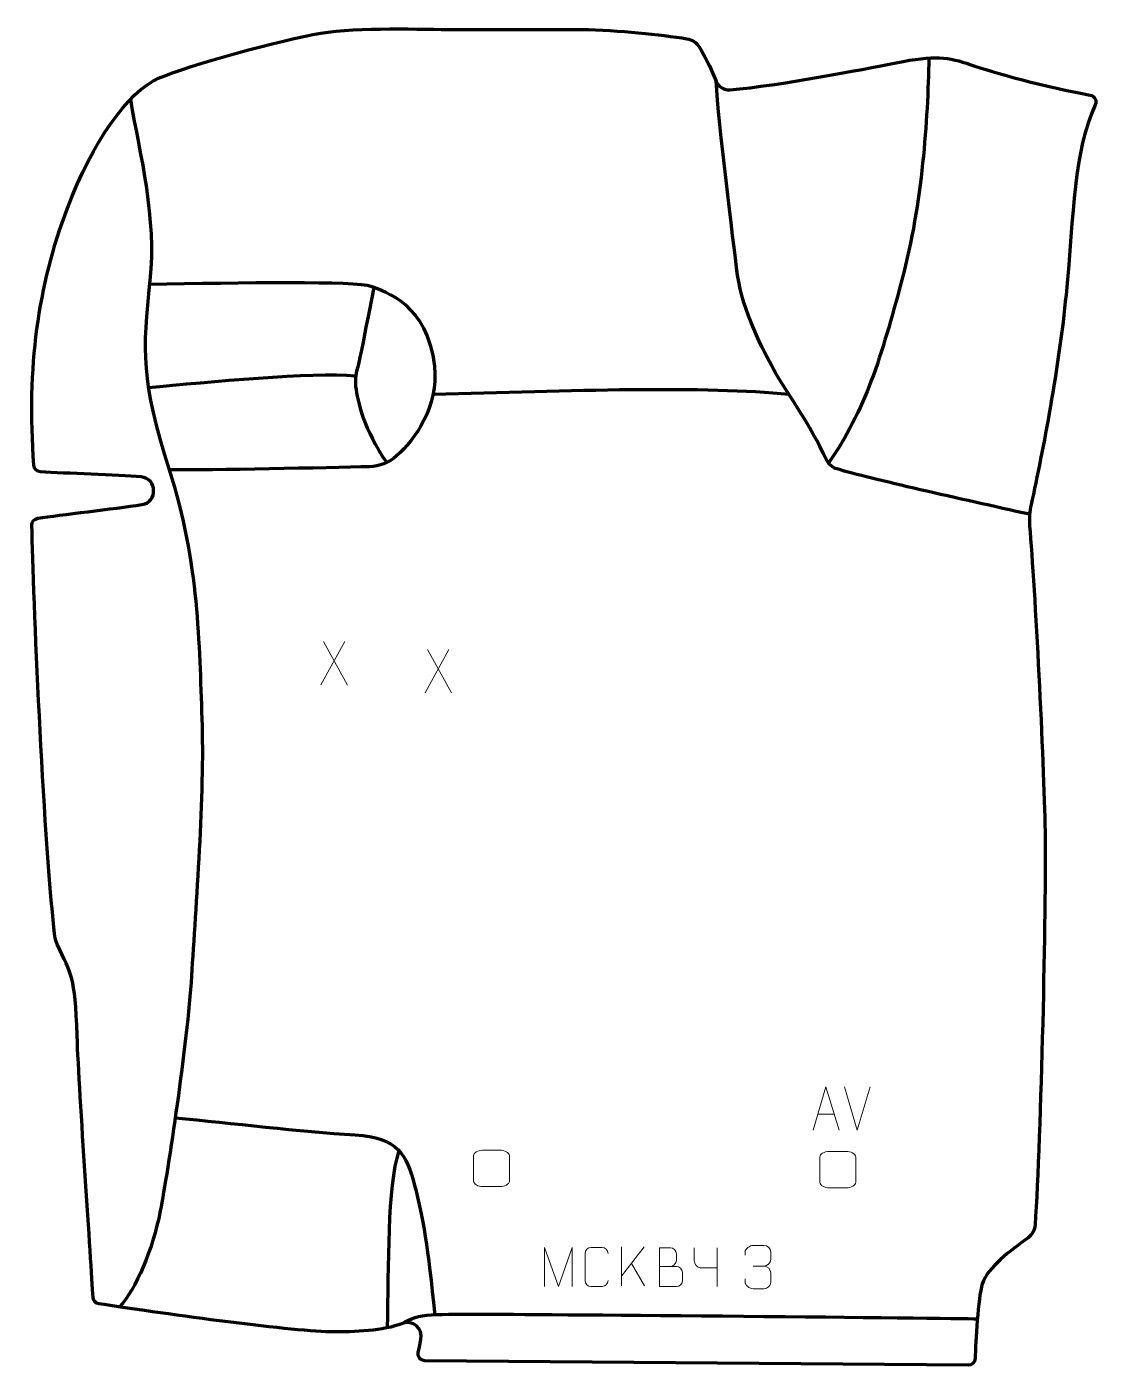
# Model space of a CAD drawing. Header units: millimetres. Extents: x -309 to 307, y -384 to 385.
import ezdxf

# ---------------------------------------------------------------- set-up
doc = ezdxf.new("R2010")
doc.units = ezdxf.units.MM
doc.header["$MEASUREMENT"] = 0
for name, color, linetype in [('layer 1', 7, 'Continuous'), ('layer 2', 7, 'Continuous'), ('layer 3', 7, 'Continuous')]:
    doc.layers.add(name, color=color, linetype=linetype)

msp = doc.modelspace()

# ---------------------------------------------------------------- linework, layer by layer
at = {"layer": 'layer 1', "color": 250, "lineweight": 9}
for points in [[(-125.9087, 31.8673), (-125.9087, 31.8673), (-139.6494, 6.9715), (-139.6494, 6.9715)], [(-138.1947, 31.8673), (-138.1947, 31.8673), (-124.4541, 6.9138), (-124.4541, 6.9138)], [(-66.1001, 27.4039), (-66.1001, 27.4039), (-79.8407, 2.5081), (-79.8407, 2.5081)], [(-78.3861, 27.4039), (-78.3861, 27.4039), (-64.6455, 2.4504), (-64.6455, 2.4504)]]:
    msp.add_open_spline(points, degree=3, dxfattribs=at)
for points in [[(-46.5188, -260.4584), (-43.2962, -260.4584), (-40.073, -260.4584), (-36.8499, -260.4584), (-36.8499, -260.4584), (-34.1525, -260.4286), (-31.3931, -261.678), (-31.3562, -263.7198), (-31.3562, -263.7198), (-31.3567, -268.5335), (-31.3567, -273.3476), (-31.3562, -278.1619), (-31.3562, -278.1619), (-31.5498, -280.108), (-33.8738, -281.3474), (-36.8499, -281.3564), (-36.8499, -281.3564), (-40.0811, -281.3561), (-43.3122, -281.3561), (-46.5429, -281.3564), (-46.5429, -281.3564), (-49.2103, -281.4447), (-51.943, -279.8662), (-51.9275, -278.1765), (-51.9275, -278.1765), (-51.9269, -273.3433), (-51.9269, -268.5106), (-51.9275, -263.6781), (-51.9275, -263.6781), (-51.9216, -261.8872), (-49.5013, -260.4471), (-46.5188, -260.4584)], [(152.5805, -261.1569), (155.8031, -261.1569), (159.0263, -261.1569), (162.2494, -261.1569), (162.2494, -261.1569), (164.9468, -261.1271), (167.7062, -262.3765), (167.7431, -264.4183), (167.7431, -264.4183), (167.7426, -269.232), (167.7426, -274.0461), (167.7431, -278.8604), (167.7431, -278.8604), (167.5495, -280.8065), (165.2255, -282.0459), (162.2494, -282.0549), (162.2494, -282.0549), (159.0182, -282.0546), (155.7871, -282.0546), (152.5564, -282.0549), (152.5564, -282.0549), (149.889, -282.1432), (147.1563, -280.5647), (147.1718, -278.875), (147.1718, -278.875), (147.1724, -274.0418), (147.1724, -269.2091), (147.1718, -264.3766), (147.1718, -264.3766), (147.1777, -262.5857), (149.598, -261.1456), (152.5805, -261.1569)]]:
    msp.add_open_spline(points, degree=3, knots=[0, 0, 0, 0, 0.11111111, 0.11111111, 0.11111111, 0.11111111, 0.22222222, 0.22222222, 0.22222222, 0.22222222, 0.33333333, 0.33333333, 0.33333333, 0.33333333, 0.44444444, 0.44444444, 0.44444444, 0.44444444, 0.55555556, 0.55555556, 0.55555556, 0.55555556, 0.66666667, 0.66666667, 0.66666667, 0.66666667, 0.77777778, 0.77777778, 0.77777778, 0.77777778, 1, 1, 1, 1], dxfattribs=at)
at = {"layer": 'layer 2', "color": 230, "lineweight": 200}
msp.add_open_spline([(266.8149, -310.7776), (269.1972, -309.0303), (270.6821, -306.3223), (270.8736, -303.3742), (270.8736, -303.3742), (274.1566, -252.8225), (277.3171, -120.6374), (276.5869, -77.5445), (276.5869, -77.5445), (275.8771, -35.6677), (270.8242, 62.0014), (267.718, 98.4698), (267.718, 98.4698), (267.3719, 102.5349), (267.6503, 106.6235), (268.5428, 110.6046), (268.5428, 110.6046), (275.5638, 141.914), (284.6411, 189.8865), (288.6504, 231.2141), (288.6504, 231.2141), (293.2778, 278.9099), (292.864, 313.1633), (305.4952, 340.3201), (305.4952, 340.3201), (306.6051, 342.707), (305.1541, 345.4897), (302.5619, 345.9469), (302.5619, 345.9469), (278.3497, 350.2173), (245.7759, 359.2071), (233.8559, 363.4144), (233.8559, 363.4144), (221.0381, 367.9384), (213.1779, 368.948), (191.0608, 364.55), (191.0608, 364.55), (170.4815, 360.4574), (124.0726, 351.573), (95.6496, 348.9403), (95.6496, 348.9403), (92.1278, 348.6139), (88.8057, 350.6368), (87.4828, 353.9172), (87.4828, 353.9172), (83.9166, 362.7586), (80.7645, 368.7339), (77.7938, 373.6241), (77.7938, 373.6241), (76.2542, 376.1581), (73.6751, 377.8772), (70.7434, 378.3214), (70.7434, 378.3214), (55.0399, 380.7008), (32.0681, 383.4172), (9.926, 383.6455), (9.926, 383.6455), (-14.4532, 383.897), (-44.1045, 383.6), (-62.8088, 383.6455), (-62.8088, 383.6455), (-81.513, 383.691), (-117.6953, 385.2238), (-139.7725, 381.5443), (-139.7725, 381.5443), (-161.8497, 377.8649), (-215.5446, 363.2729), (-233.0223, 355.607), (-233.0223, 355.607), (-250.5003, 347.9415), (-271.1953, 318.8197), (-285.4207, 280.9706), (-285.4207, 280.9706), (-302.2549, 236.1794), (-308.7742, 189.8809), (-304.6894, 133.1845), (-304.6894, 133.1845), (-304.5469, 131.2062), (-302.9776, 129.6282), (-300.9994, 129.4864), (-300.9994, 129.4864), (-286.3178, 128.4344), (-256.9, 127.8364), (-243.0573, 126.5008), (-243.0573, 126.5008), (-233.6961, 125.5973), (-233.2999, 112.0853), (-242.5921, 110.6329), (-242.5921, 110.6329), (-258.8442, 108.0932), (-289.4024, 104.8015), (-302.44, 102.7857), (-302.44, 102.7857), (-304.4114, 102.4809), (-305.8517, 100.7685), (-305.8134, 98.7739), (-305.8134, 98.7739), (-305.0263, 58.1981), (-299.5096, -74.4464), (-292.8141, -136.0432), (-292.8141, -136.0432), (-292.5909, -138.095), (-292.055, -140.1002), (-291.219, -141.9875), (-291.219, -141.9875), (-283.0765, -160.3711), (-281.0939, -159.2267), (-279.8295, -194.6273), (-279.8295, -194.6273), (-278.6012, -229.0256), (-271.6853, -325.1321), (-270.6672, -344.9787), (-270.6672, -344.9787), (-270.5702, -346.8674), (-269.1644, -348.4274), (-267.2957, -348.7185), (-267.2957, -348.7185), (-235.6787, -353.6482), (-158.2313, -364.4728), (-134.5419, -364.7928), (-134.5419, -364.7928), (-119.3873, -364.9978), (-104.1063, -364.3176), (-92.8361, -360.0201), (-92.8361, -360.0201), (-86.9102, -357.7605), (-80.8424, -362.9785), (-82.1678, -369.1806), (-82.1678, -369.1806), (-82.8395, -372.3242), (-83.3595, -374.7514), (-83.7525, -376.5819), (-83.7525, -376.5819), (-84.2845, -379.0591), (-82.4077, -381.398), (-79.874, -381.4189), (-79.874, -381.4189), (-79.874, -381.4189), (232.3997, -383.9998), (232.3997, -383.9998), (232.3997, -383.9998), (234.5657, -384.0174), (236.3533, -382.3089), (236.4302, -380.1439), (236.4302, -380.1439), (236.7734, -370.5067), (237.8931, -345.6818), (240.5432, -337.2006), (240.5432, -337.2006), (243.4751, -327.8192), (256.8144, -318.1118), (266.8149, -310.7776)], degree=3, knots=[0, 0, 0, 0, 0.02564103, 0.02564103, 0.02564103, 0.02564103, 0.05128205, 0.05128205, 0.05128205, 0.05128205, 0.07692308, 0.07692308, 0.07692308, 0.07692308, 0.1025641, 0.1025641, 0.1025641, 0.1025641, 0.12820513, 0.12820513, 0.12820513, 0.12820513, 0.15384615, 0.15384615, 0.15384615, 0.15384615, 0.17948718, 0.17948718, 0.17948718, 0.17948718, 0.20512821, 0.20512821, 0.20512821, 0.20512821, 0.23076923, 0.23076923, 0.23076923, 0.23076923, 0.25641026, 0.25641026, 0.25641026, 0.25641026, 0.28205128, 0.28205128, 0.28205128, 0.28205128, 0.30769231, 0.30769231, 0.30769231, 0.30769231, 0.33333333, 0.33333333, 0.33333333, 0.33333333, 0.35897436, 0.35897436, 0.35897436, 0.35897436, 0.38461538, 0.38461538, 0.38461538, 0.38461538, 0.41025641, 0.41025641, 0.41025641, 0.41025641, 0.43589744, 0.43589744, 0.43589744, 0.43589744, 0.46153846, 0.46153846, 0.46153846, 0.46153846, 0.48717949, 0.48717949, 0.48717949, 0.48717949, 0.51282051, 0.51282051, 0.51282051, 0.51282051, 0.53846154, 0.53846154, 0.53846154, 0.53846154, 0.56410256, 0.56410256, 0.56410256, 0.56410256, 0.58974359, 0.58974359, 0.58974359, 0.58974359, 0.61538462, 0.61538462, 0.61538462, 0.61538462, 0.64102564, 0.64102564, 0.64102564, 0.64102564, 0.66666667, 0.66666667, 0.66666667, 0.66666667, 0.69230769, 0.69230769, 0.69230769, 0.69230769, 0.71794872, 0.71794872, 0.71794872, 0.71794872, 0.74358974, 0.74358974, 0.74358974, 0.74358974, 0.76923077, 0.76923077, 0.76923077, 0.76923077, 0.79487179, 0.79487179, 0.79487179, 0.79487179, 0.82051282, 0.82051282, 0.82051282, 0.82051282, 0.84615385, 0.84615385, 0.84615385, 0.84615385, 0.87179487, 0.87179487, 0.87179487, 0.87179487, 0.8974359, 0.8974359, 0.8974359, 0.8974359, 0.92307692, 0.92307692, 0.92307692, 0.92307692, 0.94871795, 0.94871795, 0.94871795, 0.94871795, 1, 1, 1, 1], dxfattribs=at)
at = {"layer": 'layer 3', "color": 142, "lineweight": 200}
for points, knots in [([(209.8303, 367.2588), (209.0345, 331.3838), (206.2454, 284.3691), (194.2926, 239.7448), (194.2926, 239.7448), (182.3394, 195.1205), (173.4254, 165.06), (152.0841, 134.47)], [0, 0, 0, 0, 0.33333333, 0.33333333, 0.33333333, 0.33333333, 1, 1, 1, 1]), ([(267.583, 105.0462), (228.2602, 113.8153), (176.5977, 125.2245), (157.0669, 131.075), (157.0669, 131.075), (154.2464, 131.9199), (151.9548, 133.9646), (150.7627, 136.657), (150.7627, 136.657), (142.6446, 154.9926), (125.766, 178.7218), (120.5829, 188.3474), (120.5829, 188.3474), (115.0048, 198.7067), (102.6534, 221.8154), (99.8643, 242.534), (99.8643, 242.534), (97.0756, 263.2523), (89.0506, 329.4246), (87.485, 353.9116)], [0, 0, 0, 0, 0.16666667, 0.16666667, 0.16666667, 0.16666667, 0.33333333, 0.33333333, 0.33333333, 0.33333333, 0.5, 0.5, 0.5, 0.5, 0.66666667, 0.66666667, 0.66666667, 0.66666667, 1, 1, 1, 1]), ([(-249.2254, 343.398), (-243.4927, 310.8585), (-234.1447, 275.139), (-238.0049, 239.3466), (-238.0049, 239.3466), (-242.3875, 198.7066), (-243.2536, 182.0784), (-226.8487, 130.5749), (-226.8487, 130.5749), (-209.716, 76.7869), (-209.716, 30.5688), (-208.1225, -12.4617), (-208.1225, -12.4617), (-206.5287, -55.4922), (-211.7085, -121.2334), (-214.099, -160.2795), (-214.099, -160.2795), (-216.4897, -199.3256), (-227.6456, -272.6368), (-232.0282, -295.3475), (-232.0282, -295.3475), (-236.4111, -318.058), (-246.0754, -339.9697), (-255.3874, -350.529)], [0, 0, 0, 0, 0.14285714, 0.14285714, 0.14285714, 0.14285714, 0.28571429, 0.28571429, 0.28571429, 0.28571429, 0.42857143, 0.42857143, 0.42857143, 0.42857143, 0.57142857, 0.57142857, 0.57142857, 0.57142857, 0.71428571, 0.71428571, 0.71428571, 0.71428571, 1, 1, 1, 1]), ([(-238.2194, 237.3488), (-186.0247, 238.1458), (-118.8739, 239.3466), (-110.9054, 236.1589), (-110.9054, 236.1589), (-102.9368, 232.9716), (-78.2343, 225.8), (-74.4529, 190.1362), (-74.4529, 190.1362), (-71.9661, 166.68), (-85.6299, 148.0206), (-96.3427, 138.4652), (-96.3427, 138.4652), (-100.5835, 134.6828), (-106.03, 132.5375), (-111.7108, 132.3953), (-111.7108, 132.3953), (-136.3336, 131.7797), (-202.2187, 130.218), (-226.8486, 130.575)], [0, 0, 0, 0, 0.16666667, 0.16666667, 0.16666667, 0.16666667, 0.33333333, 0.33333333, 0.33333333, 0.33333333, 0.5, 0.5, 0.5, 0.5, 0.66666667, 0.66666667, 0.66666667, 0.66666667, 1, 1, 1, 1]), ([(-109.2686, 235.5256), (-113.6512, 213.5479), (-117.1356, 194.5388), (-118.8582, 188.5836), (-118.8582, 188.5836), (-119.81, 185.2943), (-120.1112, 181.8487), (-119.7031, 178.4486), (-119.7031, 178.4486), (-118.6885, 169.994), (-115.0052, 153.6819), (-101.8684, 134.7751)], [0, 0, 0, 0, 0.25, 0.25, 0.25, 0.25, 0.5, 0.5, 0.5, 0.5, 1, 1, 1, 1]), ([(-223.4409, -241.8748), (-191.3956, -244.8286), (-151.7367, -249.7351), (-120.0526, -251.6034), (-120.0526, -251.6034), (-95.3758, -253.0586), (-90.5855, -262.676), (-85.8043, -280.8049), (-85.8043, -280.8049), (-81.2439, -298.0963), (-77.9641, -316.6023), (-74.2811, -354.9609)], [0, 0, 0, 0, 0.25, 0.25, 0.25, 0.25, 0.5, 0.5, 0.5, 0.5, 1, 1, 1, 1]), ([(-92.8306, -360.018), (-83.8122, -353.9167), (-73.8515, -354.7136), (-42.7739, -354.7136), (-42.7739, -354.7136), (-11.6963, -354.7136), (222.1246, -356.7964), (237.6923, -357.3485)], [0, 0, 0, 0, 0.33333333, 0.33333333, 0.33333333, 0.33333333, 1, 1, 1, 1])]:
    msp.add_open_spline(points, degree=3, knots=knots, dxfattribs=at)
for points in [[(-238.8992, 177.911), (-203.7399, 181.1757), (-144.7928, 186.8642), (-119.8804, 184.6177)], [(-75.2231, 173.9792), (2.7578, 176.3064), (82.2429, 178.9896), (129.368, 174.0162)], [(-101.3858, -362.4819), (-100.4467, -327.1223), (-101.6687, -281.6217), (-94.6661, -260.7937)]]:
    msp.add_open_spline(points, degree=3, dxfattribs=at)
at = {"layer": 'layer 3', "color": 250, "lineweight": 9}
for points, knots in [([(143.2184, -248.9689), (143.2184, -248.9689), (150.5894, -224.0154), (150.5894, -224.0154), (150.5894, -224.0154), (150.5894, -224.0154), (158.1593, -248.9689), (158.1593, -248.9689)], [0, 0, 0, 0, 0.33333333, 0.33333333, 0.33333333, 0.33333333, 1, 1, 1, 1]), ([(104.1452, -320.8421), (104.1452, -320.8421), (104.1452, -318.9849), (104.1452, -318.9849), (104.1452, -318.9849), (104.1309, -317.243), (106.7954, -315.1249), (108.8545, -315.1476), (108.8545, -315.1476), (110.9186, -315.1476), (112.9826, -315.1476), (115.0463, -315.1476), (115.0463, -315.1476), (117.2408, -315.1388), (118.8391, -316.9856), (118.8835, -318.8977), (118.8835, -318.8977), (118.8831, -320.3327), (118.8831, -321.7679), (118.8835, -323.2034), (118.8835, -323.2034), (118.8349, -324.8569), (117.2323, -327.0869), (115.034, -327.0769), (115.034, -327.0769), (117.2377, -327.0881), (118.8457, -328.8913), (118.8997, -330.9508), (118.8997, -330.9508), (118.8993, -332.7355), (118.8993, -334.5202), (118.8997, -336.3053), (118.8997, -336.3053), (118.9098, -338.3667), (116.8549, -340.1298), (115.034, -340.1217), (115.034, -340.1217), (112.9687, -340.1214), (110.9035, -340.1214), (108.8379, -340.1217), (108.8379, -340.1217), (106.6693, -340.1101), (104.1383, -337.71), (104.1197, -336.2482), (104.1197, -336.2482), (104.1197, -336.2482), (104.1197, -334.3395), (104.1197, -334.3395)], [0, 0, 0, 0, 0.07692308, 0.07692308, 0.07692308, 0.07692308, 0.15384615, 0.15384615, 0.15384615, 0.15384615, 0.23076923, 0.23076923, 0.23076923, 0.23076923, 0.30769231, 0.30769231, 0.30769231, 0.30769231, 0.38461538, 0.38461538, 0.38461538, 0.38461538, 0.46153846, 0.46153846, 0.46153846, 0.46153846, 0.53846154, 0.53846154, 0.53846154, 0.53846154, 0.61538462, 0.61538462, 0.61538462, 0.61538462, 0.69230769, 0.69230769, 0.69230769, 0.69230769, 0.76923077, 0.76923077, 0.76923077, 0.76923077, 0.84615385, 0.84615385, 0.84615385, 0.84615385, 1, 1, 1, 1]), ([(-11.0997, -338.7294), (-11.0997, -338.7294), (-11.0997, -316.3752), (-11.0997, -316.3752), (-11.0997, -316.3752), (-11.0997, -316.3752), (-3.1056, -338.7294), (-3.1056, -338.7294), (-3.1056, -338.7294), (-3.1056, -338.7294), (4.7404, -316.3757), (4.7404, -316.3757), (4.7404, -316.3757), (4.7404, -316.3757), (4.7404, -338.7294), (4.7404, -338.7294)], [0, 0, 0, 0, 0.2, 0.2, 0.2, 0.2, 0.4, 0.4, 0.4, 0.4, 0.6, 0.6, 0.6, 0.6, 1, 1, 1, 1]), ([(25.469, -335.308), (25.3438, -337.389), (23.8416, -338.7142), (21.9179, -338.7239), (21.9179, -338.7239), (19.8293, -338.7236), (17.7407, -338.7236), (15.6524, -338.7239), (15.6524, -338.7239), (13.9282, -338.8182), (12.1618, -337.1304), (12.1718, -335.3236), (12.1718, -335.3236), (12.1722, -330.1554), (12.1722, -324.9876), (12.1718, -319.8203), (12.1718, -319.8203), (12.1756, -317.9052), (13.7401, -316.3653), (15.668, -316.3774), (15.668, -316.3774), (17.751, -316.3774), (19.8345, -316.3774), (21.9179, -316.3774), (21.9179, -316.3774), (23.6614, -316.3456), (25.4451, -317.6815), (25.469, -319.8649)], [0, 0, 0, 0, 0.125, 0.125, 0.125, 0.125, 0.25, 0.25, 0.25, 0.25, 0.375, 0.375, 0.375, 0.375, 0.5, 0.5, 0.5, 0.5, 0.625, 0.625, 0.625, 0.625, 0.75, 0.75, 0.75, 0.75, 1, 1, 1, 1]), ([(54.8743, -327.1976), (58.1333, -327.1972), (61.3927, -327.1972), (64.6524, -327.1976), (64.6524, -327.1976), (66.4217, -327.2131), (68.1446, -328.7681), (68.1446, -330.6039), (68.1446, -330.6039), (68.1443, -331.6147), (68.1443, -334.346), (68.1446, -335.3571), (68.1446, -335.3571), (68.1605, -337.0211), (66.7792, -338.825), (64.6998, -338.8098), (64.6998, -338.8098), (61.4398, -338.8095), (58.1801, -338.8095), (54.9208, -338.8098), (54.9208, -338.8098), (54.9208, -331.3594), (54.9208, -323.9093), (54.9208, -316.4595), (54.9208, -316.4595), (57.0469, -316.4595), (59.1733, -316.4595), (61.2998, -316.4595), (61.2998, -316.4595), (62.8053, -316.4437), (64.6833, -318.1549), (64.6992, -319.9126), (64.6992, -319.9126), (64.6988, -321.7632), (64.6988, -321.8939), (64.6992, -323.7448), (64.6992, -323.7448), (64.7146, -325.5954), (63.0537, -327.2131), (61.2533, -327.1976)], [0, 0, 0, 0, 0.09090909, 0.09090909, 0.09090909, 0.09090909, 0.18181818, 0.18181818, 0.18181818, 0.18181818, 0.27272727, 0.27272727, 0.27272727, 0.27272727, 0.36363636, 0.36363636, 0.36363636, 0.36363636, 0.45454545, 0.45454545, 0.45454545, 0.45454545, 0.54545455, 0.54545455, 0.54545455, 0.54545455, 0.63636364, 0.63636364, 0.63636364, 0.63636364, 0.72727273, 0.72727273, 0.72727273, 0.72727273, 0.81818182, 0.81818182, 0.81818182, 0.81818182, 1, 1, 1, 1]), ([(74.9128, -316.4594), (74.9128, -319.4688), (74.9128, -320.7579), (74.9128, -323.7677), (74.9128, -323.7677), (74.9001, -325.7442), (76.6967, -328.0992), (78.3808, -328.1119), (78.3808, -328.1119), (78.3808, -328.1119), (88.1066, -328.1119), (88.1066, -328.1119)], [0, 0, 0, 0, 0.25, 0.25, 0.25, 0.25, 0.5, 0.5, 0.5, 0.5, 1, 1, 1, 1])]:
    msp.add_open_spline(points, degree=3, knots=knots, dxfattribs=at)
for points in [[(168.6889, -248.969), (168.6889, -248.969), (161.3671, -224.0154), (161.3671, -224.0154)], [(176.0108, -224.0154), (176.0108, -224.0154), (168.689, -248.969), (168.689, -248.969)], [(145.941, -239.7195), (145.941, -239.7195), (155.4367, -239.7195), (155.4367, -239.7195)], [(46.0571, -316.0221), (46.0571, -316.0221), (33.1194, -332.7967), (33.1194, -332.7967)], [(33.1807, -316.0221), (33.1807, -316.0221), (33.1807, -338.3724), (33.1807, -338.3724)], [(88.1066, -316.4594), (88.1066, -316.4594), (88.1066, -338.8096), (88.1066, -338.8096)], [(46.4071, -338.3724), (46.4071, -338.3724), (38.8204, -325.5523), (38.8204, -325.5523)], [(108.8549, -327.0873), (108.8549, -327.0873), (115.0513, -327.0873), (115.0513, -327.0873)]]:
    msp.add_open_spline(points, degree=3, dxfattribs=at)

doc.saveas('drawing.dxf')
